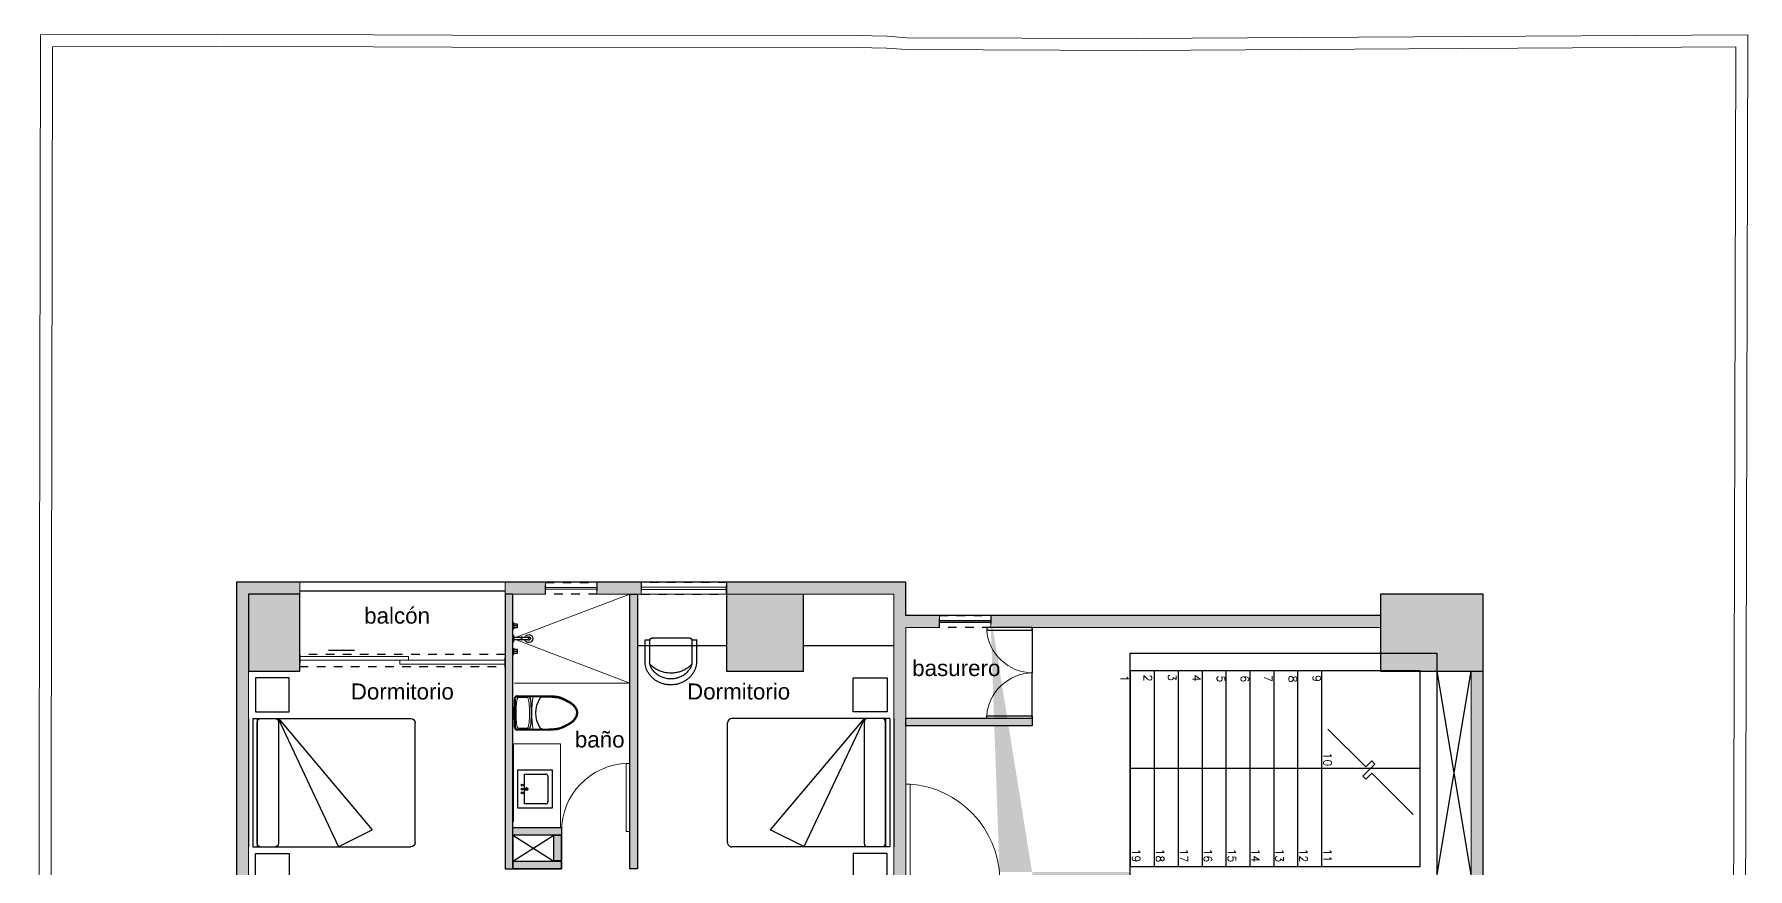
# Model space of a CAD drawing. Header units: metres. Extents: x -598 to 357, y -242 to 574.
# Drawn here: x -209.65 to -189.58, y 305.47 to 315.24 of the extents above; entities that cross this region are included whole.
import ezdxf

# ---------------------------------------------------------------- set-up
doc = ezdxf.new("R2010")
doc.units = ezdxf.units.M
doc.set_wipeout_variables(frame=1)
doc.linetypes.add('xref_Nivel PB$0$xref_Nivel PB$0$HIDDEN2', pattern=[0.1875, 0.125, -0.0625])
doc.linetypes.add('xref_Nivel TIPICO$0$HIDDEN2', pattern=[0.1875, 0.125, -0.0625])
for name, color, linetype, lineweight in [('A-DOOR', 1, 'Continuous', 18), ('Muro Mamspoteria', 5, 'Continuous', 9), ('P-SANR-FIXT', 251, 'Continuous', 18), ('xref_Nivel TIPICO$0$P-puerta', 1, 'Continuous', 18)]:
    doc.layers.add(name, color=color, linetype=linetype, lineweight=lineweight)
for name, color, linetype in [('APTOS_SPZ_MCH_N2 MUNI$0$DUCTOS', 1, 'Continuous'), ('APTOS_SPZ_MCH_N2 MUNI$0$Muebles', 1, 'Continuous'), ('MINUSV', 7, 'Continuous'), ('Muebles fijos', 251, 'Continuous'), ('T-texto', 8, 'Continuous'), ('xref_Nivel PB$0$B-baranda', 2, 'Continuous'), ('xref_Nivel PB$0$D-dintel mamposteria', 1, 'Continuous'), ('xref_Nivel PB$0$V-vidrio', 1, 'Continuous'), ('xref_Nivel TIPICO$0$C-cocinas', 1, 'Continuous'), ('xref_Nivel TIPICO$0$D-dintel mamposteria', 1, 'Continuous'), ('xref_Nivel TIPICO$0$D-ducha mezcladora', 1, 'Continuous'), ('xref_Nivel TIPICO$0$H-hatch mamposteria', 8, 'Continuous'), ('xref_Nivel TIPICO$0$H-hatch tablayeso', 9, 'Continuous'), ('xref_Nivel TIPICO$0$M-muebles', 1, 'Continuous'), ('xref_Nivel TIPICO$0$M-muebles de baño', 1, 'Continuous'), ('xref_Nivel TIPICO$0$M-muro tablayeso', 4, 'Continuous'), ('xref_Nivel TIPICO$0$V-ventana', 1, 'Continuous'), ('xref_Nivel TIPICO$0$X-XREF', 7, 'Continuous'), ('ZXREF_GRADAS_Nx$0$GRADAS', 1, 'Continuous'), ('ZXREF_GRADAS_Nx$0$GRADAS T', 8, 'Continuous')]:
    doc.layers.add(name, color=color, linetype=linetype)
doc.styles.get("Standard").update_dxf_attribs({"font": 'arial.ttf'})
doc.styles.add('ZXREF_GRADAS_Nx$0$E-DIM', font='romans.shx')

# ---------------------------------------------------------------- blocks, each defined once
blk = doc.blocks.new('columna')
at = {"true_color": 0x939598}
h = blk.add_hatch(color=252, dxfattribs=at)
h.dxf.hatch_style = 1
h.paths.add_polyline_path([(154.747, 259.896), (155.647, 259.896), (155.647, 259.296), (154.747, 259.296)])
at = {"color": 252, "true_color": 0x939598}
blk.add_lwpolyline([(154.747, 259.896), (155.647, 259.896), (155.647, 259.296), (154.747, 259.296), (154.747, 259.896)], dxfattribs=at)
blk = doc.blocks.new('ZXREF_GRADAS_Nx')
at = {"layer": 'ZXREF_GRADAS_Nx$0$GRADAS'}
for p, q in [((54.882, 54.214), (54.882, 57.804)), ((54.882, 57.804), (57.582, 57.804)), ((55.082, 54.214), (55.082, 57.604)), ((55.082, 57.604), (57.382, 57.604)), ((57.382, 57.604), (57.382, 54.214)), ((57.582, 54.214), (54.882, 54.214))]:
    blk.add_line(p, q, dxfattribs=at)
for points in [[(56.232, 57.604), (56.232, 54.214)], [(55.082, 56.454), (57.382, 56.454)], [(55.082, 56.174), (57.382, 56.174)], [(55.082, 55.894), (57.382, 55.894)], [(55.082, 55.614), (57.382, 55.614)], [(55.082, 55.334), (57.382, 55.334)], [(55.082, 55.054), (57.382, 55.054)], [(55.082, 54.774), (57.382, 54.774)], [(55.082, 54.494), (57.382, 54.494)], [(55.082, 54.214), (57.382, 54.214)]]:
    blk.add_lwpolyline(points, dxfattribs=at)
at = {"layer": 'ZXREF_GRADAS_Nx$0$GRADAS T'}
blk.add_lwpolyline([(55.771, 56.528), (56.213, 56.971), (56.142, 57.042), (56.178, 57.077), (56.319, 56.936), (56.355, 56.971), (56.284, 57.042), (56.771, 57.528)], dxfattribs=at)
for points in [[(55.724, 54.269, 0, 0.1, 0), (55.724, 54.369, 0, 0, 0), (55.724, 56.402, 0, 0, 0)], [(56.74, 56.406, 0, 0.1, 0), (56.74, 56.306, 0, 0, 0), (56.74, 54.274, 0, 0, 0)]]:
    blk.add_lwpolyline(points, format="xyseb", dxfattribs=at)
at = {"layer": 'ZXREF_GRADAS_Nx$0$GRADAS T', "char_height": 0.0938, "attachment_point": 1, "style": 'ZXREF_GRADAS_Nx$0$E-DIM'}
for s, width, insert in [('9', 0.00634, (55.137, 56.445)), ('10', 0.00634, (56.043, 56.571)), ('11', 0.09375, (57.168, 56.569)), ('12', 0.00634, (57.168, 56.289)), ('8', 0.00634, (55.142, 56.164)), ('13', 0.09375, (57.168, 56.009)), ('7', 0.00634, (55.136, 55.875)), ('6', 0.00634, (55.14, 55.602)), ('14', 0.09375, (57.168, 55.729)), ('15', 0.00634, (57.168, 55.449)), ('5', 0.00634, (55.14, 55.323)), ('4', 0.00634, (55.131, 55.035)), ('16', 0.00634, (57.168, 55.169)), ('17', 0.00634, (57.168, 54.889)), ('3', 0.00634, (55.124, 54.751)), ('18', 0.00634, (57.168, 54.609)), ('2', 0.00634, (55.131, 54.466)), ('1', 0.00634, (55.136, 54.193)), ('19', 0.00634, (57.168, 54.329))]:
    blk.add_mtext_dynamic_manual_height_columns(s, width=width, gutter_width=0.469, heights=[0], dxfattribs=dict(at, insert=insert))
blk = doc.blocks.new('xref_Nivel TIPICO$0$P-90')
at = {"layer": 'Defpoints', "color": 8, "true_color": 0x808080}
blk.add_lwpolyline([(0, 0), (0.9, 0)], dxfattribs=at)
at = {"layer": 'xref_Nivel TIPICO$0$P-puerta'}
for p, q in [((0.04, 0.9), (0, 0.9)), ((0, 0.9), (0, 0)), ((0.04, 0), (0.04, 0.9)), ((0, 0), (0.04, 0))]:
    blk.add_line(p, q, dxfattribs=at)
at = {"layer": 'xref_Nivel TIPICO$0$P-puerta', "color": 8, "true_color": 0x808080}
blk.add_arc((-0.034, -0.032), 0.935, 1.9599, 85.4069, dxfattribs=at)
blk = doc.blocks.new('*U240')
at = {"layer": 'xref_Nivel PB$0$D-dintel mamposteria', "linetype": 'xref_Nivel PB$0$xref_Nivel PB$0$HIDDEN2', "ltscale": 0.5}
blk.add_lwpolyline([(0.138, 0), (0, 0), (0, 0.6), (0.138, 0.6)], close=True, dxfattribs=at)
blk = doc.blocks.new('xref_Nivel TIPICO$0$CAMA QUEEN')
at = {"layer": 'Defpoints', "color": 9, "linetype": 'Continuous'}
blk.add_line((-0.75, 1.95), (0.75, 1.95), dxfattribs=at)
at = {"layer": 'xref_Nivel TIPICO$0$M-muebles', "linetype": 'Continuous'}
for p, q in [((-0.75, 1.9), (-0.75, 0.05)), ((-0.75, 1.9), (0.75, 1.9)), ((-0.75, 1.85), (0.75, 1.85)), ((0.75, 1.9), (0.75, 0.05)), ((-0.751, 1.604), (0.749, 0.895)), ((-0.75, 1.6), (0.55, 0.5)), ((-0.71, 1.6), (0.71, 1.6)), ((0.7, 0), (-0.7, 0))]:
    blk.add_line(p, q, dxfattribs=at)
at = {"layer": 'xref_Nivel TIPICO$0$M-muebles'}
for p, q in [((-0.75, 1.81), (-0.75, 1.64)), ((0.71, 1.85), (-0.71, 1.85)), ((0.75, 1.81), (0.75, 1.64))]:
    blk.add_line(p, q, dxfattribs=at)
at = {"layer": 'xref_Nivel TIPICO$0$M-muebles', "linetype": 'Continuous'}
blk.add_lwpolyline([(0.75, 0.9), (0.55, 0.5)], dxfattribs=at)
at = {"layer": 'xref_Nivel TIPICO$0$M-muebles'}
for centre, start, end in [((-0.71, 1.81), 90, 180), ((0.71, 1.81), 0, 90), ((-0.71, 1.64), 180, 270), ((0.71, 1.64), 270, 0)]:
    blk.add_arc(centre, 0.04, start, end, dxfattribs=at)
at = {"layer": 'xref_Nivel TIPICO$0$M-muebles', "linetype": 'Continuous'}
for centre, start, end in [((-0.7, 0.05), 180, 270), ((0.7, 0.05), 270, 0)]:
    blk.add_arc(centre, 0.05, start, end, dxfattribs=at)
blk = doc.blocks.new('xref_Nivel TIPICO$0$M_Mesa-Mesita de noche - 0457 x 0457 x 0610mm-696926-Piso 02')
at = {"layer": 'xref_Nivel TIPICO$0$M-muebles'}
blk.add_lwpolyline([(0.034, 0.427), (0.431, 0.427), (0.431, 0.03), (0.034, 0.03)], close=True, dxfattribs=at)
blk = doc.blocks.new('*U264')
at = {"layer": 'xref_Nivel TIPICO$0$H-hatch tablayeso', "transparency": 33554559}
h = blk.add_hatch(color=256, dxfattribs=at)
h.dxf.hatch_style = 1
h.paths.add_polyline_path([(0, 90), (0, 0), (3214, 0), (3214, 90)])
at = {"layer": 'xref_Nivel TIPICO$0$M-muro tablayeso'}
blk.add_lwpolyline([(3214, 0), (0, 0), (0, 90), (3214, 90), (3214, 0)], dxfattribs=at)
blk = doc.blocks.new('*U256')
at = {"layer": 'xref_Nivel TIPICO$0$H-hatch tablayeso', "transparency": 33554559}
h = blk.add_hatch(color=256, dxfattribs=at)
h.dxf.hatch_style = 1
h.paths.add_polyline_path([(0, 90), (0, 0), (3214, 0), (3214, 90)])
at = {"layer": 'xref_Nivel TIPICO$0$M-muro tablayeso'}
blk.add_lwpolyline([(3214, 0), (0, 0), (0, 90), (3214, 90), (3214, 0)], dxfattribs=at)
blk = doc.blocks.new('Familia Puertas - P-7-13066183-AMUEBLADAS N8 _18_34')
at = {"layer": 'A-DOOR'}
for p, q in [((-0.449, 1), (-0.5, 1)), ((-0.5, 1), (-0.5, 0)), ((-0.449, 0), (-0.449, 1)), ((-0.5, 0), (-0.449, 0))]:
    blk.add_line(p, q, dxfattribs=at)
at = {"layer": 'A-DOOR', "color": 8, "true_color": 0x808080}
blk.add_arc((-0.497, 0.001), 1.002, 359.9645, 87.9854, dxfattribs=at)
blk = doc.blocks.new('L3')
blk.add_wipeout([(24.58, 24.077), (25.03, 24.077), (25.03, 23.677), (24.58, 23.677)]).dxf.layer = 'Muebles fijos'
at = {"layer": 'Muebles fijos'}
for p, q in [((24.58, 24.077), (25.03, 24.077)), ((24.58, 23.677), (24.58, 24.077)), ((24.58, 23.752), (24.58, 24.002)), ((24.63, 23.752), (24.63, 24.002)), ((24.63, 23.752), (24.63, 24.002)), ((24.655, 24.077), (24.955, 24.077)), ((24.655, 24.027), (24.955, 24.027)), ((24.655, 24.027), (24.955, 24.027)), ((24.98, 24.002), (24.98, 23.752)), ((24.98, 24.002), (24.98, 23.752)), ((25.03, 24.077), (25.03, 23.677)), ((25.03, 24.002), (25.03, 23.677)), ((24.98, 23.752), (24.63, 23.752)), ((24.98, 23.752), (24.883, 23.752)), ((25.03, 23.677), (24.58, 23.677)), ((25.03, 23.677), (24.58, 23.677))]:
    blk.add_line(p, q, dxfattribs=at)
for centre, radius in [((24.759, 23.725), 0.0111), ((24.805, 23.777), 0.0161), ((24.805, 23.777), 0.0111), ((24.805, 23.725), 0.0111), ((24.85, 23.725), 0.0111)]:
    blk.add_circle(centre, radius, dxfattribs=at)
for centre, start, end in [((24.655, 24.002), 90, 180), ((24.655, 24.002), 90, 180), ((24.955, 24.002), 0, 90), ((24.955, 24.002), 0, 90)]:
    blk.add_arc(centre, 0.025, start, end, dxfattribs=at)
blk = doc.blocks.new('Toilet_Oval_17859 - MO- Inodoro-439146-NIVEL TIPICO 5 - 7  - AMOBLADO')
at = {"layer": 'P-SANR-FIXT', "lineweight": 50}
for p, q in [((-0.196, 0.463), (-0.194, 0.062)), ((0.194, 0.062), (0.196, 0.463))]:
    blk.add_line(p, q, dxfattribs=at)
at = {"layer": 'P-SANR-FIXT'}
for p, q in [((-0.179, 0.345), (-0.179, 0.451)), ((0.179, 0.345), (0.179, 0.451))]:
    blk.add_line(p, q, dxfattribs=at)
at = {"layer": 'P-SANR-FIXT', "lineweight": 25}
for p, q in [((-0.189, 0.171), (-0.188, 0.093)), ((0.189, 0.171), (0.188, 0.093))]:
    blk.add_line(p, q, dxfattribs=at)
at = {"layer": 'P-SANR-FIXT', "lineweight": 50}
for centre, radius, start, end in [((-0.171, 0.463), 0.0254, 90, 180), ((0, -1.924), 2.418, 90, 94.0453), ((0, -1.924), 2.418, 85.9547, 90), ((0.171, 0.463), 0.0254, 360, 90)]:
    blk.add_arc(centre, radius, start, end, dxfattribs=at)
at = {"layer": 'P-SANR-FIXT', "lineweight": 25}
for centre, radius, start, end in [((-0.158, 0.348), 0.0381, 180, 262.1046), ((0, -0.09), 0.334, 58.0304, 121.9696), ((0, 1.487), 1.188, 262.1046, 277.8954), ((0.158, 0.348), 0.0381, 277.8954, 0), ((-0.163, 0.171), 0.0261, 122.4497, 180.2256), ((0.163, 0.171), 0.0261, 359.7744, 57.5503)]:
    blk.add_arc(centre, radius, start, end, dxfattribs=at)
at = {"layer": 'P-SANR-FIXT'}
blk.add_arc((0, -0.82), 1.112, 79.8479, 100.1521, dxfattribs=at)
for points in [[(0, 0.477), (-0.048, 0.477), (-0.104, 0.473), (-0.143, 0.468), (-0.165, 0.461), (-0.174, 0.458), (-0.179, 0.453), (-0.179, 0.451)], [(0, 0.477), (0.048, 0.477), (0.104, 0.473), (0.143, 0.468), (0.165, 0.461), (0.174, 0.458), (0.179, 0.453), (0.179, 0.451)], [(0, 0.318), (-0.048, 0.318), (-0.104, 0.323), (-0.143, 0.328), (-0.165, 0.335), (-0.174, 0.338), (-0.179, 0.343), (-0.179, 0.345)], [(0, 0.318), (0.048, 0.318), (0.104, 0.323), (0.143, 0.328), (0.165, 0.335), (0.174, 0.338), (0.179, 0.343), (0.179, 0.345)]]:
    blk.add_open_spline(points, degree=3, knots=[0, 0, 0, 0, 0.1566407, 0.2861825, 0.3655305, 0.4088071, 0.4283279, 0.4283279, 0.4283279, 0.4283279], dxfattribs=at)
at = {"layer": 'P-SANR-FIXT', "lineweight": 50}
for points, knots in [([(-0.194, 0.062), (-0.194, 0.05), (-0.192, 0.028), (-0.189, 0.004), (-0.186, -0.014), (-0.183, -0.026), (-0.179, -0.037), (-0.176, -0.048), (-0.172, -0.058), (-0.169, -0.067), (-0.165, -0.076), (-0.161, -0.084), (-0.158, -0.092), (-0.153, -0.101), (-0.147, -0.112), (-0.141, -0.124), (-0.133, -0.139), (-0.125, -0.152), (-0.117, -0.164), (-0.111, -0.173), (-0.104, -0.182), (-0.096, -0.191), (-0.088, -0.199), (-0.078, -0.208), (-0.068, -0.216), (-0.058, -0.222), (-0.052, -0.225), (-0.048, -0.227), (-0.045, -0.229), (-0.043, -0.23), (-0.04, -0.231), (-0.038, -0.232), (-0.036, -0.233), (-0.034, -0.234), (-0.031, -0.235), (-0.028, -0.236), (-0.024, -0.237), (-0.02, -0.237), (-0.016, -0.238), (-0.009, -0.239), (-0.004, -0.24), (0, -0.24)], [0, 0, 0, 0, 0.041667, 0.083333, 0.104167, 0.125, 0.145833, 0.166667, 0.1875, 0.208333, 0.229167, 0.25, 0.270833, 0.291667, 0.333333, 0.375, 0.416667, 0.5, 0.541667, 0.583333, 0.625, 0.666667, 0.708333, 0.75, 0.791667, 0.833333, 0.854167, 0.864583, 0.875, 0.885417, 0.895833, 0.90625, 0.911458, 0.916667, 0.927083, 0.9375, 0.947917, 0.958333, 0.96875, 0.979167, 1, 1, 1, 1]), ([(0, -0.24), (0.004, -0.24), (0.009, -0.239), (0.016, -0.238), (0.02, -0.237), (0.024, -0.237), (0.028, -0.236), (0.031, -0.235), (0.034, -0.234), (0.037, -0.233), (0.04, -0.231), (0.043, -0.23), (0.045, -0.229), (0.048, -0.227), (0.052, -0.225), (0.058, -0.222), (0.068, -0.216), (0.078, -0.208), (0.088, -0.199), (0.096, -0.191), (0.104, -0.182), (0.111, -0.173), (0.117, -0.164), (0.125, -0.152), (0.133, -0.139), (0.141, -0.124), (0.147, -0.112), (0.153, -0.101), (0.158, -0.092), (0.161, -0.084), (0.165, -0.076), (0.169, -0.067), (0.172, -0.058), (0.176, -0.048), (0.179, -0.037), (0.183, -0.026), (0.186, -0.014), (0.189, 0.004), (0.192, 0.028), (0.194, 0.05), (0.194, 0.062)], [0, 0, 0, 0, 0.020833, 0.03125, 0.041667, 0.052083, 0.0625, 0.072917, 0.083333, 0.09375, 0.104167, 0.114583, 0.125, 0.135417, 0.145833, 0.166667, 0.208333, 0.25, 0.291667, 0.333333, 0.375, 0.416667, 0.458333, 0.5, 0.583333, 0.625, 0.666667, 0.708333, 0.729167, 0.75, 0.770833, 0.791667, 0.8125, 0.833333, 0.854167, 0.875, 0.895833, 0.916667, 0.958333, 1, 1, 1, 1])]:
    blk.add_open_spline(points, degree=3, knots=knots, dxfattribs=at)
at = {"layer": 'P-SANR-FIXT', "lineweight": 25}
for points in [[(-0.188, 0.093), (-0.184, 0.032), (-0.178, -0.02), (-0.155, -0.081), (-0.133, -0.124), (-0.114, -0.156), (-0.094, -0.185), (-0.066, -0.209), (-0.05, -0.22), (-0.018, -0.234), (0, -0.234)], [(0.188, 0.093), (0.184, 0.032), (0.178, -0.02), (0.155, -0.081), (0.133, -0.124), (0.114, -0.156), (0.094, -0.185), (0.066, -0.209), (0.05, -0.22), (0.018, -0.234), (0, -0.234)]]:
    blk.add_open_spline(points, degree=3, knots=[0, 0, 0, 0, 0.19509, 0.375915, 0.540569, 0.672678, 0.792703, 0.893059, 0.993012, 1.071971, 1.071971, 1.071971, 1.071971], dxfattribs=at)
blk = doc.blocks.new('*U260')
at = {"layer": 'xref_Nivel TIPICO$0$H-hatch tablayeso', "transparency": 33554559}
h = blk.add_hatch(color=256, dxfattribs=at)
h.dxf.hatch_style = 1
h.paths.add_polyline_path([(0, 90), (0, 0), (570, 0), (570, 90)])
at = {"layer": 'xref_Nivel TIPICO$0$M-muro tablayeso'}
blk.add_lwpolyline([(570, 0), (0, 0), (0, 90), (570, 90), (570, 0)], dxfattribs=at)
blk = doc.blocks.new('*U354')
at = {"layer": 'xref_Nivel TIPICO$0$D-dintel mamposteria', "linetype": 'xref_Nivel TIPICO$0$HIDDEN2', "ltscale": 0.5}
blk.add_lwpolyline([(0.14, 0), (0, 0), (0, 2.405), (0.14, 2.405)], close=True, dxfattribs=at)
blk = doc.blocks.new('*U290')
at = {"layer": 'xref_Nivel PB$0$D-dintel mamposteria', "linetype": 'xref_Nivel PB$0$xref_Nivel PB$0$HIDDEN2', "ltscale": 0.5}
blk.add_lwpolyline([(0.138, 0), (0, 0), (0, 1), (0.138, 1)], close=True, dxfattribs=at)
blk = doc.blocks.new('xref_Nivel TIPICO$0$MU12')
at = {"layer": 'xref_Nivel TIPICO$0$D-ducha mezcladora'}
for p, q in [((-0.19, 0), (-0.19, -0.01)), ((-0.11, 0), (-0.19, 0)), ((-0.11, -0.01), (-0.11, 0)), ((0.04, 0), (-0.04, 0)), ((-0.04, 0), (-0.04, -0.01)), ((0.04, -0.01), (0.04, 0)), ((0.19, 0), (0.11, 0)), ((0.11, 0), (0.11, -0.01)), ((0.19, -0.01), (0.19, 0)), ((-0.19, -0.01), (-0.11, -0.01)), ((-0.15, -0.05), (-0.15, -0.01)), ((-0.04, -0.01), (0.04, -0.01)), ((0.11, -0.01), (0.19, -0.01)), ((0.15, -0.05), (0.15, -0.01))]:
    blk.add_line(p, q, dxfattribs=at)
at = {"layer": 'xref_Nivel TIPICO$0$D-ducha mezcladora', "linetype": 'ByBlock'}
for p, q in [((-0.018, -0.097), (0.018, -0.097)), ((-0.018, -0.102), (-0.018, -0.097)), ((-0.018, -0.102), (0.018, -0.102)), ((-0.013, -0.097), (-0.013, -0.01)), ((-0.013, -0.177), (-0.013, -0.102)), ((0.013, -0.097), (0.013, -0.01)), ((0.013, -0.178), (0.013, -0.102)), ((0.018, -0.102), (0.018, -0.097))]:
    blk.add_line(p, q, dxfattribs=at)
at = {"layer": 'xref_Nivel TIPICO$0$D-ducha mezcladora'}
for points in [[(-0.175, -0.01), (-0.175, -0.05), (-0.125, -0.05)], [(-0.125, -0.05), (-0.125, -0.01)], [(0.125, -0.01), (0.125, -0.05), (0.175, -0.05)], [(0.175, -0.05), (0.175, -0.01)]]:
    blk.add_lwpolyline(points, dxfattribs=at)
for centre, radius, start, end in [((0, -0.187), 0.0468, 104.9774, 73.9708), ((-0.001, -0.185), 0.0211, 122.5516, 49.7391), ((0, -0.173), 0.0133, 196.9135, 337.7151)]:
    blk.add_arc(centre, radius, start, end, dxfattribs=at)
blk = doc.blocks.new('*U302')
at = {"layer": 'xref_Nivel TIPICO$0$H-hatch tablayeso', "transparency": 33554559}
h = blk.add_hatch(color=256, dxfattribs=at)
h.dxf.hatch_style = 1
h.paths.add_polyline_path([(300, 0), (300, 90), (0, 90), (0, 0)])
at = {"layer": 'xref_Nivel TIPICO$0$M-muro tablayeso'}
blk.add_lwpolyline([(300, 0), (0, 0), (0, 90), (300, 90), (300, 0)], dxfattribs=at)
blk = doc.blocks.new('silla')
at = {"layer": 'APTOS_SPZ_MCH_N2 MUNI$0$Muebles'}
for points, weights, knots in [([(-124.412, 276.465), (-124.307, 276.561), (-124.307, 276.712), (-124.307, 276.862), (-124.412, 276.959), (-124.552, 276.959), (-124.692, 276.959), (-124.703, 276.959), (-124.711, 276.95), (-124.719, 276.941), (-124.719, 276.929), (-124.719, 276.712), (-124.719, 276.495), (-124.719, 276.465), (-124.692, 276.465), (-124.552, 276.465), (-124.412, 276.465), (-124.239, 276.516), (-124.239, 276.712), (-124.239, 276.907), (-124.412, 276.959)], [1, 0.906586410907, 1, 0.906586410907, 1, 1, 1, 0.923879532511, 1, 0.923879532511, 1, 1, 1, 0.707106781189, 1, 1, 1, 0.794674166831, 1, 0.794674166831, 1], [0, 0, 0, 0.871345, 0.871345, 1.74269, 1.74269, 2.74269, 2.74269, 3.528088, 3.528088, 4.313487, 4.313487, 5.313487, 5.313487, 6.884283, 6.884283, 7.884283, 7.884283, 9.188934, 9.188934, 10.493586, 10.493586, 10.493586]), ([(-124.698, 276.465), (-124.698, 276.438), (-124.698, 276.412), (-124.557, 276.412), (-124.415, 276.412), (-124.171, 276.442), (-124.169, 276.71), (-124.168, 276.979), (-124.412, 277.012), (-124.555, 277.012), (-124.698, 277.012), (-124.698, 276.985), (-124.698, 276.959)], [1, 1, 1, 1, 1, 0.747428878724, 1, 0.747428878724, 1, 1, 1, 1, 1], [0, 0, 0, 1, 1, 2, 2, 3.453226, 3.453226, 4.906452, 4.906452, 5.906452, 5.906452, 6.906452, 6.906452, 6.906452])]:
    blk.add_rational_spline(points, weights, degree=2, knots=knots, dxfattribs=at)
blk = doc.blocks.new('*U350')
at = {"layer": 'xref_Nivel TIPICO$0$H-hatch tablayeso', "transparency": 33554559}
h = blk.add_hatch(color=256, dxfattribs=at)
h.dxf.hatch_style = 1
h.paths.add_polyline_path([(0, 90), (0, 0), (1478, 0), (1478, 90)])
at = {"layer": 'xref_Nivel TIPICO$0$M-muro tablayeso'}
blk.add_lwpolyline([(1478, 0), (0, 0), (0, 90), (1478, 90), (1478, 0)], dxfattribs=at)
blk = doc.blocks.new('xref_Nivel TIPICO$0$P-70')
at = {"layer": 'Defpoints', "color": 8, "true_color": 0x808080}
blk.add_lwpolyline([(0, 0), (-0.7, 0)], dxfattribs=at)
at = {"layer": 'xref_Nivel TIPICO$0$M-muebles de baño'}
blk.add_lwpolyline([(-0.04, 0), (0, 0), (0, -0.7), (-0.04, -0.7)], close=True, dxfattribs=at)
at = {"layer": 'xref_Nivel TIPICO$0$P-puerta', "color": 8, "true_color": 0x808080}
blk.add_arc((0.019, 0.017), 0.72, 181.3047, 265.2961, dxfattribs=at)

msp = doc.modelspace()

# ---------------------------------------------------------------- hatches: boundary and pattern name
at = {"true_color": 0x939598}
h = msp.add_hatch(color=252, dxfattribs=at)
h.dxf.hatch_style = 1
h.paths.add_polyline_path([(-200.639, 308.688), (-201.539, 308.688), (-201.539, 307.788), (-200.639, 307.788)])
h = msp.add_hatch(color=252, dxfattribs=at)
h.dxf.hatch_style = 1
h.paths.add_polyline_path([(-192.679, 308.688), (-193.879, 308.688), (-193.879, 307.788), (-192.679, 307.788)])
at = {"layer": 'xref_Nivel TIPICO$0$H-hatch mamposteria', "transparency": 33554585}
h = msp.add_hatch(color=256, dxfattribs=at)
h.dxf.hatch_style = 1
h.paths.add_polyline_path([(-193.821, 300.267), (-193.681, 300.267), (-193.681, 301.953), (-193.821, 301.953)], flags=17)
h.paths.add_polyline_path([(-192.679, 304.919), (-192.679, 307.788), (-192.819, 307.788), (-192.819, 304.919)], flags=17)
h.paths.add_polyline_path([(-196.436, 277.454), (-196.436, 277.314), (-194.239, 277.314), (-194.239, 277.454)])
h.paths.add_polyline_path([(-193.779, 291.877), (-193.779, 291.677), (-194.078, 291.676), (-194.078, 291.707), (-194.098, 291.708), (-194.06, 291.876)], flags=17)
h.paths.add_polyline_path([(-201.539, 299.388), (-201.539, 299.528), (-206.539, 299.528), (-206.539, 299.388)], flags=17)
h.paths.add_polyline_path([(-200.639, 299.528), (-200.639, 299.388), (-199.579, 299.388), (-199.579, 295.776), (-199.439, 295.776), (-199.439, 300.288), (-199.579, 300.288), (-199.579, 299.528)], flags=17)
h.paths.add_polyline_path([(-207.279, 303.289), (-207.139, 303.289), (-207.139, 302.604), (-207.279, 302.604)])
h.paths.add_polyline_path([(-207.139, 303.889), (-207.279, 303.889), (-207.279, 308.828), (-206.539, 308.828), (-206.539, 308.688), (-207.139, 308.688)])
h.paths.add_polyline_path([(-198.445, 308.298), (-198.445, 308.438), (-193.879, 308.438), (-193.879, 308.298)], flags=17)
h.paths.add_polyline_path([(-204.134, 308.688), (-204.134, 308.828), (-203.659, 308.828), (-203.659, 308.688)])
h.paths.add_polyline_path([(-207.279, 300.288), (-207.139, 300.288), (-207.139, 299.388), (-207.279, 299.388)])
h.paths.add_polyline_path([(-207.139, 285.39), (-207.279, 285.39), (-207.279, 286.923), (-206.064, 286.923), (-206.064, 286.783), (-207.139, 286.783)])
h.paths.add_polyline_path([(-207.139, 280.336), (-207.279, 280.336), (-207.279, 282.49), (-207.139, 282.49)])
h.paths.add_polyline_path([(-192.683, 284.59), (-192.819, 284.59), (-192.819, 282.938), (-192.683, 282.938)], flags=17)
h.paths.add_polyline_path([(-201.539, 279.122), (-201.679, 279.122), (-201.679, 278.014), (-203.039, 278.014), (-203.039, 277.874), (-201.679, 277.874), (-201.679, 276.466), (-201.159, 276.466), (-201.159, 276.606), (-201.539, 276.606)])
h.paths.add_polyline_path([(-197.147, 288.848), (-197.147, 288.708), (-199.439, 288.708), (-199.439, 276.466), (-199.959, 276.466), (-199.959, 276.606), (-199.579, 276.606), (-199.579, 288.848)])
h.paths.add_polyline_path([(-206.539, 278.014), (-206.539, 277.874), (-207.279, 277.874), (-207.279, 279.336), (-207.139, 279.336), (-207.139, 278.014)])
h.paths.add_polyline_path([(-207.279, 284.39), (-207.278, 283.49), (-207.138, 283.49), (-207.139, 284.39)])
h.paths.add_polyline_path([(-207.139, 293.83), (-207.279, 293.83), (-207.279, 292.677), (-207.139, 292.677)], flags=17)
h.paths.add_polyline_path([(-207.279, 296.363), (-205.745, 296.363), (-205.745, 296.223), (-207.139, 296.223), (-207.138, 294.83), (-207.278, 294.83)])
edge = h.paths.add_edge_path()
edge.add_line((-192.678, 304.344), (-192.819, 304.344))
edge.add_line((-192.819, 304.344), (-192.819, 303.993))
edge.add_line((-192.819, 303.993), (-194.482, 303.993))
edge.add_line((-194.482, 303.993), (-194.482, 303.853))
edge.add_line((-194.482, 303.853), (-192.679, 303.853))
edge.add_line((-192.679, 303.853), (-192.679, 304.344))
edge.add_line((-207.278, 284.39), (-207.138, 284.39))
edge.add_line((-192.679, 290.977), (-192.679, 289.228))
edge.add_line((-192.679, 289.228), (-195.489, 289.228))
edge.add_line((-197.647, 289.848), (-197.787, 289.848))
edge.add_line((-198.445, 308.3), (-198.445, 308.44))
edge.add_line((-193.439, 277.314), (-193.439, 277.454))
edge.add_line((-192.819, 280.667), (-192.681, 280.667))
edge.add_line((-192.819, 281.267), (-192.682, 281.267))
edge.add_line((-194.892, 293.728), (-195.489, 293.728))
edge.add_line((-195.489, 293.728), (-195.489, 296.088))
edge.add_line((-195.489, 296.088), (-197.787, 296.088))
edge.add_line((-197.787, 296.088), (-197.787, 296.328))
edge.add_line((-195.064, 291.677), (-195.064, 291.708))
edge.add_line((-195.064, 291.708), (-195.046, 291.708))
edge.add_line((-195.046, 291.708), (-195.082, 291.877))
edge.add_line((-193.813, 293.928), (-192.886, 293.928))
edge.add_line((-192.886, 293.928), (-192.886, 296.028))
edge.add_line((-192.886, 296.028), (-195.289, 296.028))
edge.add_line((-195.289, 296.028), (-195.289, 293.928))
edge.add_line((-195.289, 293.928), (-194.874, 293.928))
edge.add_line((-197.787, 296.328), (-197.647, 296.328))
edge.add_line((-197.647, 296.328), (-197.647, 296.228))
edge.add_line((-197.647, 296.228), (-192.679, 296.228))
edge.add_line((-192.679, 296.228), (-192.679, 293.728))
edge.add_line((-192.679, 293.728), (-193.795, 293.728))
edge.add_line((-193.439, 277.314), (-193.439, 277.454))
edge.add_line((-193.439, 277.454), (-192.819, 277.454))
edge.add_line((-192.819, 277.454), (-192.819, 280.667))
edge.add_line((-192.681, 280.667), (-192.679, 277.314))
edge.add_line((-192.682, 281.267), (-192.682, 282.138))
edge.add_line((-192.682, 282.138), (-192.819, 282.138))
edge.add_line((-192.679, 277.314), (-193.439, 277.314))
edge.add_line((-192.819, 282.138), (-192.819, 281.267))
edge.add_line((-192.686, 290.977), (-192.886, 290.977))
edge.add_line((-197.647, 289.848), (-197.647, 291.12))
edge.add_line((-197.647, 291.12), (-195.489, 291.12))
edge.add_line((-195.489, 291.12), (-195.489, 289.228))
edge.add_line((-195.489, 291.26), (-197.787, 291.26))
edge.add_line((-197.787, 291.26), (-197.787, 289.848))
edge.add_line((-195.082, 291.877), (-195.489, 291.877))
edge.add_line((-195.489, 291.877), (-195.489, 291.26))
edge.add_line((-195.289, 291.677), (-195.064, 291.677))
edge.add_line((-192.886, 290.977), (-192.886, 289.428))
edge.add_line((-192.886, 289.428), (-195.289, 289.428))
edge.add_line((-195.289, 289.428), (-195.289, 291.677))
h.paths.add_polyline_path([(-202.539, 308.688), (-202.539, 308.828), (-203.059, 308.828), (-203.059, 308.688)])
h.paths.add_polyline_path([(-201.539, 308.828), (-201.539, 308.688), (-199.579, 308.688), (-199.579, 301.288), (-199.439, 301.288), (-199.439, 308.298), (-199.045, 308.298), (-199.045, 308.438), (-199.439, 308.438), (-199.439, 308.828)])
h.paths.add_polyline_path([(-207.277, 290.977), (-207.138, 290.977), (-207.136, 291.877), (-207.276, 291.877)], flags=17)
h.paths.add_polyline_path([(-207.279, 290.088), (-199.579, 290.088), (-199.579, 294.776), (-199.439, 294.776), (-199.439, 289.848), (-199.579, 289.848), (-199.579, 289.948), (-207.279, 289.948)])
h.paths.add_polyline_path([(-197.787, 301.428), (-198.339, 301.428), (-198.339, 301.288), (-197.787, 301.288), (-197.787, 297.328), (-197.647, 297.328), (-197.647, 300.985), (-194.721, 300.985), (-194.721, 301.125), (-197.647, 301.125), (-197.647, 305.295), (-196.811, 305.295), (-196.811, 305.435), (-198.339, 305.435), (-198.339, 305.295), (-197.787, 305.295)], flags=17)

# ---------------------------------------------------------------- linework, layer by layer
at = {"color": 252, "true_color": 0x939598}
msp.add_lwpolyline([(-201.539, 308.828), (-201.539, 307.788), (-200.639, 307.788), (-200.639, 308.688)], dxfattribs=at)
at = {"color": 6}
msp.add_lwpolyline([(-192.679, 308.688), (-193.879, 308.688), (-193.879, 307.788), (-192.679, 307.788), (-192.679, 308.688)], dxfattribs=at)
at = {"layer": 'APTOS_SPZ_MCH_N2 MUNI$0$DUCTOS'}
for points in [[(-204.044, 305.564), (-203.564, 305.865)], [(-204.044, 305.865), (-203.564, 305.564)]]:
    msp.add_lwpolyline(points, dxfattribs=at)
msp.add_lwpolyline([(-203.564, 305.865), (-204.044, 305.865), (-204.044, 305.564), (-203.564, 305.564)], close=True, dxfattribs=at)
at = {"layer": 'Muro Mamspoteria', "lineweight": 0}
for p, q in [((-203.659, 308.828), (-207.279, 308.828)), ((-206.539, 308.688), (-207.139, 308.688)), ((-203.659, 308.688), (-204.134, 308.688)), ((-202.539, 308.828), (-203.059, 308.828)), ((-199.579, 308.688), (-203.059, 308.688)), ((-199.439, 308.828), (-201.539, 308.828)), ((-199.579, 301.288), (-199.579, 308.688)), ((-199.439, 308.438), (-199.439, 308.828)), ((-199.439, 301.288), (-199.439, 308.298))]:
    msp.add_line(p, q, dxfattribs=at)
at = {"layer": 'Muro Mamspoteria'}
for p, q in [((-203.659, 308.688), (-203.659, 308.828)), ((-203.059, 308.688), (-203.059, 308.828)), ((-202.539, 308.828), (-202.539, 308.688)), ((-199.045, 308.298), (-199.045, 308.438)), ((-198.445, 308.298), (-198.445, 308.44))]:
    msp.add_line(p, q, dxfattribs=at)
for points in [[(-207.279, 303.889), (-207.279, 308.828)], [(-207.139, 308.688), (-207.139, 302.604), (-207.279, 302.604)], [(-204.134, 308.688), (-204.134, 308.828)], [(-199.045, 308.438), (-199.439, 308.438)], [(-199.045, 308.298), (-199.439, 308.298)], [(-193.879, 308.438), (-198.445, 308.438)], [(-193.879, 308.298), (-198.445, 308.298)], [(-192.819, 307.788), (-192.819, 304.919), (-192.679, 304.919), (-192.679, 307.788)]]:
    msp.add_lwpolyline(points, dxfattribs=at)
at = {"layer": 'Muro Mamspoteria', "lineweight": 0}
msp.add_lwpolyline([(-206.539, 308.828), (-206.539, 308.688)], dxfattribs=at)
at = {"layer": 'P-SANR-FIXT'}
msp.add_line((-204.024, 307.648), (-202.674, 307.648), dxfattribs=at)
msp.add_lwpolyline([(-202.674, 308.688), (-204.044, 308.168), (-202.674, 307.648)], dxfattribs=at)
at = {"layer": 'xref_Nivel PB$0$B-baranda'}
msp.add_lwpolyline([(-206.539, 308.728), (-204.134, 308.728)], dxfattribs=at)
at = {"layer": 'xref_Nivel PB$0$V-vidrio'}
for points in [[(-203.659, 308.769), (-203.059, 308.768)], [(-203.059, 308.744), (-203.659, 308.745)], [(-201.539, 308.769), (-202.539, 308.768)], [(-202.539, 308.744), (-201.539, 308.745)], [(-199.045, 308.381), (-198.445, 308.38)], [(-198.445, 308.356), (-199.045, 308.357)]]:
    msp.add_lwpolyline(points, dxfattribs=at)
at = {"layer": 'xref_Nivel TIPICO$0$C-cocinas'}
msp.add_lwpolyline([(-200.639, 308.088), (-199.579, 308.088)], dxfattribs=at)
at = {"layer": 'xref_Nivel TIPICO$0$H-hatch mamposteria', "transparency": 33554585}
for points in [[(-193.221, 305.385), (-192.819, 307.788)], [(-193.221, 307.788), (-192.819, 305.385)]]:
    msp.add_lwpolyline(points, dxfattribs=at)
at = {"layer": 'xref_Nivel TIPICO$0$M-muebles'}
msp.add_lwpolyline([(-202.584, 308.688), (-202.584, 308.088), (-201.539, 308.088)], dxfattribs=at)
msp.add_lwpolyline([(-204.044, 305.474), (-203.474, 305.474), (-203.474, 305.865), (-204.044, 305.865)], close=True, dxfattribs=at)
at = {"layer": 'xref_Nivel TIPICO$0$P-puerta'}
for points in [[(-205.265, 307.914), (-205.265, 307.959), (-206.539, 307.959), (-206.539, 307.914), (-204.134, 307.914)], [(-204.134, 307.914), (-204.134, 307.869), (-205.365, 307.869), (-205.365, 307.914)]]:
    msp.add_lwpolyline(points, dxfattribs=at)
at = {"layer": 'xref_Nivel TIPICO$0$V-ventana'}
msp.add_lwpolyline([(-205.899, 308.028), (-206.203, 308.028)], dxfattribs=at)

# ---------------------------------------------------------------- block references
at = {"xscale": -1, "rotation": 89.91524575399811}
msp.add_blockref('silla', (74.335, 183.048), dxfattribs=at)
at = {"layer": 'MINUSV', "xscale": -1, "rotation": 270}
msp.add_blockref('columna', (-466.435, 153.041), dxfattribs=at)
at = {"layer": 'Muro Mamspoteria', "lineweight": 0, "xscale": -1, "rotation": 90}
msp.add_blockref('*U354', (-204.134, 307.983), dxfattribs=at)
at = {"layer": 'Muro Mamspoteria', "lineweight": 0, "xscale": -0.7960678973457521, "yscale": 0.7960678973457521, "zscale": 0.7960678973457521}
msp.add_blockref('Familia Puertas - P-7-13066183-AMUEBLADAS N8 _18_34', (-203.072, 305.91), dxfattribs=at)
at = {"layer": 'P-SANR-FIXT', "xscale": -1, "rotation": 90}
msp.add_blockref('Toilet_Oval_17859 - MO- Inodoro-439146-NIVEL TIPICO 5 - 7  - AMOBLADO', (-203.529, 307.298), dxfattribs=at)
at = {"layer": 'xref_Nivel PB$0$D-dintel mamposteria', "rotation": 89.99999999999999}
for p in [(-203.059, 308.688), (-198.445, 308.3)]:
    msp.add_blockref('*U240', p, dxfattribs=at)
at = {"layer": 'xref_Nivel PB$0$D-dintel mamposteria', "xscale": -1, "rotation": 270}
msp.add_blockref('*U290', (-202.539, 308.688), dxfattribs=at)
at = {"layer": 'xref_Nivel TIPICO$0$D-ducha mezcladora', "xscale": -1, "rotation": 90}
msp.add_blockref('xref_Nivel TIPICO$0$MU12', (-204.044, 308.168), dxfattribs=at)
at = {"layer": 'xref_Nivel TIPICO$0$M-muebles', "xscale": -1}
for name, p, rotation in [('xref_Nivel TIPICO$0$M_Mesa-Mesita de noche - 0457 x 0457 x 0610mm-696926-Piso 02', (-206.632, 307.742), 90), ('xref_Nivel TIPICO$0$CAMA QUEEN', (-205.189, 306.481), 90), ('xref_Nivel TIPICO$0$M_Mesa-Mesita de noche - 0457 x 0457 x 0610mm-696926-Piso 02', (-200.086, 305.22), 269.9999999999993)]:
    msp.add_blockref(name, p, dxfattribs=dict(at, rotation=rotation))
at = {"layer": 'xref_Nivel TIPICO$0$M-muebles'}
for name, p, rotation in [('xref_Nivel TIPICO$0$M_Mesa-Mesita de noche - 0457 x 0457 x 0610mm-696926-Piso 02', (-200.086, 307.742), 270), ('xref_Nivel TIPICO$0$CAMA QUEEN', (-201.529, 306.481), 270), ('xref_Nivel TIPICO$0$M_Mesa-Mesita de noche - 0457 x 0457 x 0610mm-696926-Piso 02', (-206.632, 305.22), 89.99999999999999)]:
    msp.add_blockref(name, p, dxfattribs=dict(at, rotation=rotation))
at = {"layer": 'xref_Nivel TIPICO$0$M-muro tablayeso', "yscale": 0.001, "zscale": 0.001}
for name, p, xscale, rotation in [('*U264', (-204.044, 308.688), -0.001, 90), ('*U256', (-202.674, 308.688), 0.001, 270), ('*U350', (-197.961, 307.235), 0.001, 180), ('*U302', (-203.564, 305.865), 0.001, 270)]:
    msp.add_blockref(name, p, dxfattribs=dict(at, xscale=xscale, rotation=rotation))
at = {"layer": 'xref_Nivel TIPICO$0$M-muro tablayeso', "xscale": 0.001, "yscale": 0.001, "zscale": 0.001}
for p in [(-204.044, 305.865), (-204.044, 305.474)]:
    msp.add_blockref('*U260', p, dxfattribs=at)
at = {"layer": 'xref_Nivel TIPICO$0$P-puerta', "yscale": 0.7593131147801515, "zscale": 0.7593131147801515}
for p, xscale, rotation in [((-197.961, 308.298), -0.7593131147801515, 269.9292542700121), ((-197.961, 307.235), 0.7593131147801515, 270.0707457299879)]:
    msp.add_blockref('xref_Nivel TIPICO$0$P-70', p, dxfattribs=dict(at, xscale=xscale, rotation=rotation))
at = {"layer": 'xref_Nivel TIPICO$0$P-puerta', "xscale": 1.222222222222208, "yscale": 1.222222222222208, "zscale": 1.222222222222208}
msp.add_blockref('xref_Nivel TIPICO$0$P-90', (-199.439, 305.365), dxfattribs=at)
at = {"layer": 'xref_Nivel TIPICO$0$X-XREF', "rotation": 269.9999999999999}
msp.add_blockref('ZXREF_GRADAS_Nx', (-251.025, 362.878), dxfattribs=at)

# ---------------------------------------------------------------- texts
at = {"layer": 'T-texto', "char_height": 0.1875}
for s, width, gutter_width, insert, attachment_point in [('balcón', 0.12606, 0.938, (-205.785, 308.531), 1), ('basurero', 0.00439, 0.312, (-199.366, 307.727), 7), ('Dormitorio', 0.12606, 0.938, (-205.942, 307.643), 1), ('Dormitorio', 0.12606, 0.938, (-202.003, 307.643), 1), ('baño', 0.12606, 0.938, (-203.317, 307.081), 1)]:
    msp.add_mtext_dynamic_manual_height_columns(s, width=width, gutter_width=gutter_width, heights=[0], dxfattribs=dict(at, insert=insert, attachment_point=attachment_point))

# ---------------------------------------------------------------- next in the draw order: block references
at = {"layer": 'Muebles fijos', "rotation": 270}
msp.add_blockref('L3', (-227.66, 331.212), dxfattribs=at)

# ---------------------------------------------------------------- next in the draw order: linework, layer by layer
at = {"layer": 'APTOS_SPZ_MCH_N2 MUNI$0$DUCTOS'}
msp.add_lwpolyline([(-196.336, 277.314), (-192.679, 277.314), (-192.681, 283.739), (-192.185, 283.74), (-192.183, 289.428), (-192.679, 289.428), (-192.679, 291.877), (-193.079, 291.877), (-193.079, 293.728), (-192.679, 293.728), (-192.679, 308.688), (-193.879, 308.688), (-193.879, 308.438), (-199.439, 308.438), (-199.439, 308.828), (-207.279, 308.828), (-207.279, 276.466), (-196.336, 276.466), (-196.336, 277.314)], dxfattribs=at)
at = {"layer": 'Muro Mamspoteria', "lineweight": 0}
msp.add_lwpolyline([(-189.688, 273.706), (-189.579, 315.237), (-196.74, 315.195), (-199.427, 315.203), (-199.66, 315.222), (-200.011, 315.23), (-204.757, 315.234), (-207.518, 315.243), (-209.574, 315.237), (-209.649, 273.715), (-189.688, 273.706)], dxfattribs=at)
msp.add_lwpolyline([(-189.828, 273.846), (-189.72, 315.096), (-196.74, 315.055), (-199.433, 315.063), (-199.667, 315.082), (-200.012, 315.09), (-204.758, 315.094), (-207.518, 315.103), (-209.434, 315.097), (-209.508, 273.855)], close=True, dxfattribs=at)
at = {"layer": 'P-SANR-FIXT'}
msp.add_lwpolyline([(-204.034, 306.022), (-204.034, 306.938), (-203.484, 306.938), (-203.484, 305.955)], dxfattribs=at)

doc.saveas('drawing.dxf')
